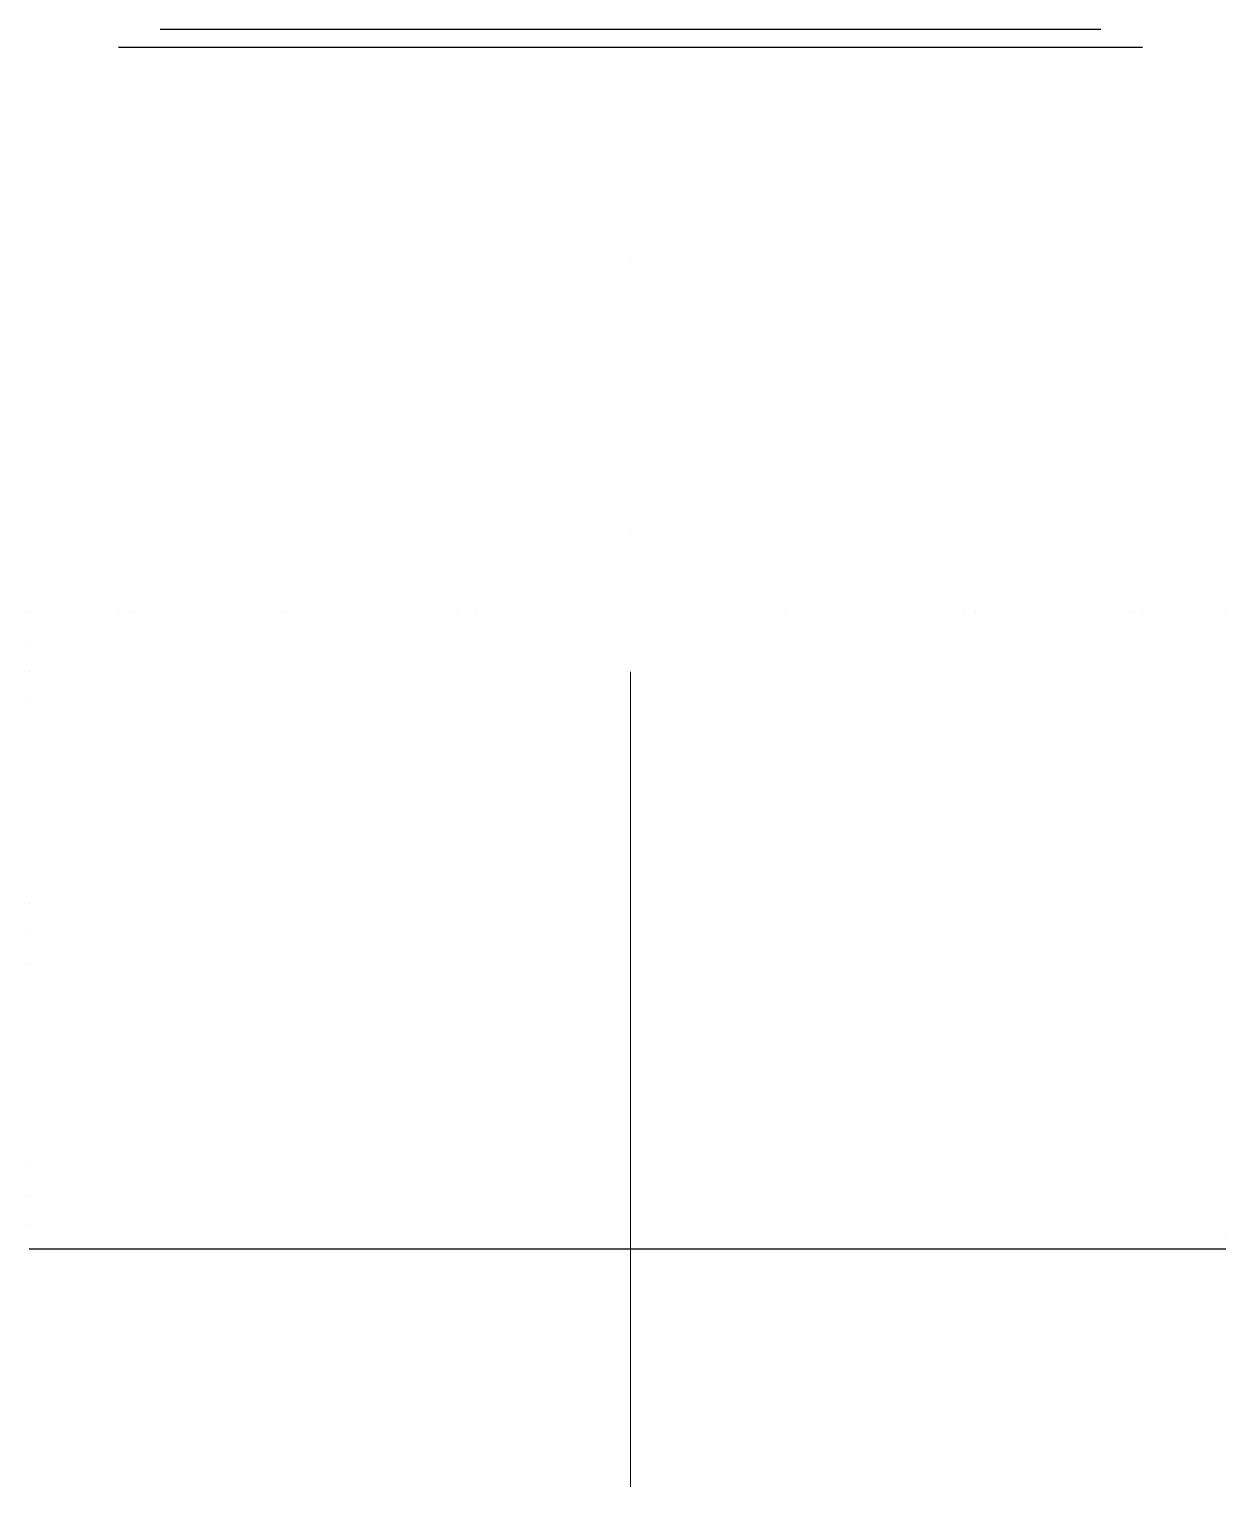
# Model space of a CAD drawing. Extents: x 16296671794 to 16296672922, y -37409618160 to -37409617334.
# Drawn here: x 16296672407.1 to 16296672463.8, y -37409617940 to -37409617870.9 of the extents above; entities that cross this region are included whole.
import ezdxf

# ---------------------------------------------------------------- set-up
doc = ezdxf.new("R2010")
doc.units = 0
doc.header["$LTSCALE"] = 10
doc.header["$MEASUREMENT"] = 0
doc.linetypes.add('ACAD_ISO08W100', pattern=[36, 24, -3, 6, -3])
doc.layers.get('0').update_dxf_attribs({"linetype": 'CONTINUOUS'})
doc.layers.add('中心线', color=1, linetype='ACAD_ISO08W100', lineweight=20)

msp = doc.modelspace()

# ---------------------------------------------------------------- linework, layer by layer
for points in [[(16296672413.283409, -37409617870.944817), (16296672413.283409, -37409617870.944817), (16296672457.847851, -37409617870.944817), (16296672457.847851, -37409617870.944817)], [(16296672413.283409, -37409617870.944817), (16296672413.283409, -37409617870.944817), (16296672411.311661, -37409617871.792503), (16296672411.311661, -37409617871.792503)], [(16296672413.283409, -37409617870.944817), (16296672413.283409, -37409617870.944817), (16296672413.283409, -37409617852.963074), (16296672413.283409, -37409617852.963074)], [(16296672413.283409, -37409617870.944817), (16296672413.283409, -37409617870.944817), (16296672413.283409, -37409617852.963074), (16296672413.283409, -37409617852.963074)], [(16296672457.847851, -37409617870.944817), (16296672457.847851, -37409617870.944817), (16296672457.847851, -37409617852.963074), (16296672457.847851, -37409617852.963074)], [(16296672457.847851, -37409617870.944817), (16296672457.847851, -37409617870.944817), (16296672457.847851, -37409617852.963074), (16296672457.847851, -37409617852.963074)], [(16296672411.311661, -37409617871.792503), (16296672411.311661, -37409617871.792503), (16296672459.821659, -37409617871.792503), (16296672459.821659, -37409617871.792503)], [(16296672411.311661, -37409617871.792503), (16296672411.311661, -37409617871.792503), (16296672413.283409, -37409617870.944817), (16296672413.283409, -37409617870.944817)], [(16296672411.311661, -37409617871.792503), (16296672411.311661, -37409617871.792503), (16296672411.311661, -37409617898.578194), (16296672411.311661, -37409617898.578194)], [(16296672459.821659, -37409617871.792503), (16296672459.821659, -37409617871.792503), (16296672459.821659, -37409617898.578194), (16296672459.821659, -37409617898.578194)], [(16296672459.821659, -37409617871.792503), (16296672459.821659, -37409617871.792503), (16296672457.847851, -37409617870.944817), (16296672457.847851, -37409617870.944817)], [(16296672459.821659, -37409617871.792503), (16296672459.821659, -37409617871.792503), (16296672457.847851, -37409617870.944817), (16296672457.847851, -37409617870.944817)], [(16296672407.079411, -37409617898.578194), (16296672407.079411, -37409617898.578194), (16296672411.87266, -37409617898.578194), (16296672411.87266, -37409617898.578194)], [(16296672407.079411, -37409617898.578194), (16296672407.079411, -37409617898.578194), (16296672407.079411, -37409617927.618187), (16296672407.079411, -37409617927.618187)], [(16296672411.311661, -37409617898.578194), (16296672411.311661, -37409617898.578194), (16296672411.311661, -37409617928.746384), (16296672411.311661, -37409617928.746384)], [(16296672411.311661, -37409617898.578194), (16296672411.311661, -37409617898.578194), (16296672411.311661, -37409617871.792503), (16296672411.311661, -37409617871.792503)], [(16296672411.87266, -37409617898.578194), (16296672411.87266, -37409617898.578194), (16296672411.87266, -37409617928.746384), (16296672411.87266, -37409617928.746384)], [(16296672419.208981, -37409617898.578194), (16296672419.208981, -37409617898.578194), (16296672428.23241, -37409617898.578194), (16296672428.23241, -37409617898.578194)], [(16296672427.386789, -37409617898.578194), (16296672427.386789, -37409617898.578194), (16296672427.386789, -37409617928.746384), (16296672427.386789, -37409617928.746384)], [(16296672428.23241, -37409617898.578194), (16296672428.23241, -37409617898.578194), (16296672428.23241, -37409617928.746384), (16296672428.23241, -37409617928.746384)], [(16296672442.898849, -37409617898.578194), (16296672442.898849, -37409617898.578194), (16296672451.922291, -37409617898.578194), (16296672451.922291, -37409617898.578194)], [(16296672451.36129, -37409617898.578194), (16296672451.36129, -37409617898.578194), (16296672451.36129, -37409617928.746384), (16296672451.36129, -37409617928.746384)], [(16296672451.922291, -37409617898.578194), (16296672451.922291, -37409617898.578194), (16296672451.922291, -37409617928.746384), (16296672451.922291, -37409617928.746384)], [(16296672459.2586, -37409617898.578194), (16296672459.2586, -37409617898.578194), (16296672463.771351, -37409617898.578194), (16296672463.771351, -37409617898.578194)], [(16296672459.821659, -37409617898.578194), (16296672459.821659, -37409617898.578194), (16296672459.821659, -37409617871.792503), (16296672459.821659, -37409617871.792503)], [(16296672463.771351, -37409617898.578194), (16296672463.771351, -37409617898.578194), (16296672463.771351, -37409617927.618187), (16296672463.771351, -37409617927.618187)], [(16296672407.079411, -37409617899.988953), (16296672407.079411, -37409617899.988953), (16296672407.079411, -37409617899.704323), (16296672407.079411, -37409617899.704323)], [(16296672407.079411, -37409617901.395569), (16296672407.079411, -37409617901.395569), (16296672407.079411, -37409617901.115067), (16296672407.079411, -37409617901.115067)], [(16296672407.079411, -37409617902.80632), (16296672407.079411, -37409617902.80632), (16296672407.079411, -37409617902.525818), (16296672407.079411, -37409617902.525818)], [(16296672407.079411, -37409617912.392807), (16296672407.079411, -37409617912.392807), (16296672407.079411, -37409617912.110252), (16296672407.079411, -37409617912.110252)], [(16296672407.079411, -37409617913.801514), (16296672407.079411, -37409617913.801514), (16296672407.079411, -37409617913.521004), (16296672407.079411, -37409617913.521004)], [(16296672407.079411, -37409617915.212257), (16296672407.079411, -37409617915.212257), (16296672407.079411, -37409617914.931763), (16296672407.079411, -37409617914.931763)], [(16296672407.079411, -37409617924.798759), (16296672407.079411, -37409617924.798759), (16296672407.079411, -37409617924.518257), (16296672407.079411, -37409617924.518257)], [(16296672407.079411, -37409617926.209503), (16296672407.079411, -37409617926.209503), (16296672407.079411, -37409617925.926941), (16296672407.079411, -37409617925.926941)], [(16296672407.079411, -37409617927.618187), (16296672407.079411, -37409617927.618187), (16296672407.079411, -37409617927.337692), (16296672407.079411, -37409617927.337692)], [(16296672407.079411, -37409617927.618187), (16296672407.079411, -37409617927.618187), (16296672407.079411, -37409617928.183319), (16296672407.079411, -37409617928.183319)], [(16296672407.079411, -37409617928.746384), (16296672407.079411, -37409617928.746384), (16296672463.771351, -37409617928.746384), (16296672463.771351, -37409617928.746384)], [(16296672407.079411, -37409617928.746384), (16296672407.079411, -37409617928.746384), (16296672407.079411, -37409617898.578194), (16296672407.079411, -37409617898.578194)], [(16296672408.77066, -37409617928.746384), (16296672408.77066, -37409617928.746384), (16296672408.77066, -37409617898.578194), (16296672408.77066, -37409617898.578194)], [(16296672419.208981, -37409617928.746384), (16296672419.208981, -37409617928.746384), (16296672419.208981, -37409617898.578194), (16296672419.208981, -37409617898.578194)], [(16296672419.489479, -37409617928.746384), (16296672419.489479, -37409617928.746384), (16296672419.489479, -37409617898.578194), (16296672419.489479, -37409617898.578194)], [(16296672419.489479, -37409617928.746384), (16296672419.489479, -37409617928.746384), (16296672419.489479, -37409617898.578194), (16296672419.489479, -37409617898.578194)], [(16296672424.847851, -37409617928.746384), (16296672424.847851, -37409617928.746384), (16296672424.847851, -37409617898.578194), (16296672424.847851, -37409617898.578194)], [(16296672435.56666, -37409617928.746384), (16296672435.56666, -37409617928.746384), (16296672435.56666, -37409617931.285316), (16296672435.56666, -37409617931.285316)], [(16296672442.898849, -37409617928.746384), (16296672442.898849, -37409617928.746384), (16296672442.898849, -37409617898.578194), (16296672442.898849, -37409617898.578194)], [(16296672443.74448, -37409617928.746384), (16296672443.74448, -37409617928.746384), (16296672443.74448, -37409617898.578194), (16296672443.74448, -37409617898.578194)], [(16296672446.000851, -37409617928.746384), (16296672446.000851, -37409617928.746384), (16296672446.000851, -37409617898.578194), (16296672446.000851, -37409617898.578194)], [(16296672451.36129, -37409617928.746384), (16296672451.36129, -37409617928.746384), (16296672451.36129, -37409617898.578194), (16296672451.36129, -37409617898.578194)], [(16296672459.2586, -37409617928.746384), (16296672459.2586, -37409617928.746384), (16296672459.2586, -37409617898.578194), (16296672459.2586, -37409617898.578194)], [(16296672459.539101, -37409617928.746384), (16296672459.539101, -37409617928.746384), (16296672459.539101, -37409617898.578194), (16296672459.539101, -37409617898.578194)], [(16296672462.075979, -37409617928.746384), (16296672462.075979, -37409617928.746384), (16296672462.075979, -37409617898.578194), (16296672462.075979, -37409617898.578194)], [(16296672463.771351, -37409617928.183319), (16296672463.771351, -37409617928.183319), (16296672463.771351, -37409617927.618187), (16296672463.771351, -37409617927.618187)], [(16296672463.771351, -37409617928.746384), (16296672463.771351, -37409617928.746384), (16296672463.771351, -37409617898.578194), (16296672463.771351, -37409617898.578194)]]:
    msp.add_open_spline(points, degree=3)
at = {"layer": '中心线', "color": 1, "ltscale": 0.5}
for points in [[(16296672435.56666, -37409617881.94207), (16296672435.56666, -37409617881.94207), (16296672435.56666, -37409617849.015442), (16296672435.56666, -37409617849.015442)], [(16296672435.56666, -37409617894.911072), (16296672435.56666, -37409617894.911072), (16296672435.56666, -37409617888.426567), (16296672435.56666, -37409617888.426567)], [(16296672435.56666, -37409617940.026192), (16296672435.56666, -37409617940.026192), (16296672435.56666, -37409617901.395569), (16296672435.56666, -37409617901.395569)]]:
    msp.add_open_spline(points, degree=3, dxfattribs=at)

doc.saveas('drawing.dxf')
